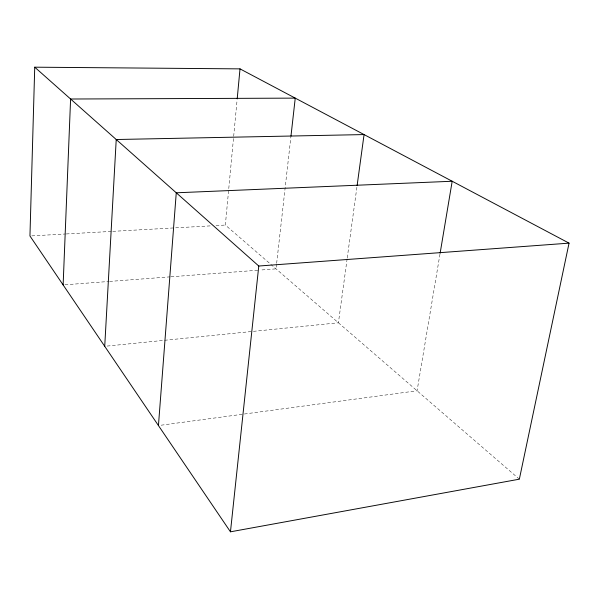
<?xml version="1.0" encoding="UTF-8"?>
<svg xmlns="http://www.w3.org/2000/svg" width="599" height="599" viewBox="0 0 599 599"><rect width="100%" height="100%" fill="white"/><g stroke="black" fill="none" stroke-linecap="round" stroke-linejoin="round"><path stroke-width="0.45" stroke-dasharray="3 2.25" d="M519.348 479.185L225.351 225.052L237.129 99.554M276.551 264.219L276.034 268.861L260.228 270.052M276.656 263.29L290.859 137.096M347.135 258.813L338.413 322.786L106.592 346.125M347.255 257.884L356.989 186.499M439.966 254.171L417.076 390.78L160.3 425.312M64.984 284.787L108.681 281.493M109.61 281.418L170.041 276.858M170.977 276.79L259.3 270.127M31.814 235.879L65.306 233.999M66.242 233.947L111.833 231.401M112.762 231.349L211.395 225.83M216.044 225.576L225.351 225.052"/><path stroke-width="0.9" d="M34.735 67.185L29.95 235.984L230.458 531.815L519.348 479.185L569.05 243.142L240.012 68.87L34.735 67.185L258.775 266.023L569.05 243.142M63.127 284.929L70.6 99.015L295.247 98.124L290.964 136.168M104.728 346.312L116.228 139.515L364.065 134.573L357.116 185.57M158.443 425.567L176.263 192.796L452.185 181.25L440.123 253.242M237.219 98.618L240.012 68.87M230.458 531.815L258.775 266.023"/></g></svg>
